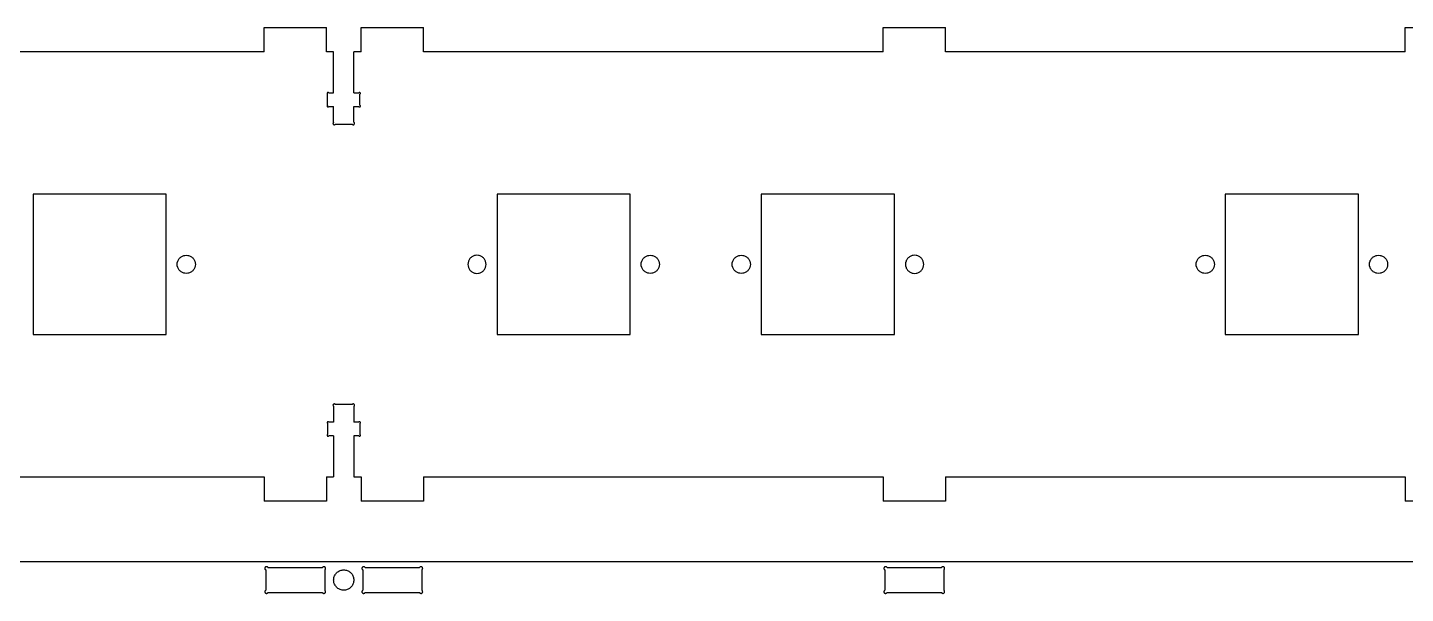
# Model space of a CAD drawing. Extents: x 0 to 1890, y 0 to 1229.
# Drawn here: x 1179.9 to 1406.9, y 369.8 to 463 of the extents above; entities that cross this region are included whole.
import ezdxf

# ---------------------------------------------------------------- set-up
doc = ezdxf.new("R2010")
doc.units = 0
doc.layers.get('0').update_dxf_attribs({"linetype": 'CONTINUOUS'})

msp = doc.modelspace()

# ---------------------------------------------------------------- linework, layer by layer
at = {"color": 7}
for points in [[(1218.866309, 458.99987), (1143.133029, 458.99987), (1143.133029, 462.999869)], [(1218.866309, 462.999869), (1229.133013, 462.999869)], [(1218.866309, 458.99987), (1218.866309, 462.999869)], [(1229.536397, 452.233172), (1230.333004, 452.233172), (1230.333004, 458.99987), (1229.133013, 458.99987), (1229.133013, 462.999869)], [(1234.866294, 462.999869), (1245.132998, 462.999869)], [(1234.866294, 458.99987), (1234.866294, 462.999869)], [(1320.866278, 458.99987), (1245.132998, 458.99987), (1245.132998, 462.999869)], [(1320.866278, 462.999869), (1331.132982, 462.999869)], [(1320.866278, 458.99987), (1320.866278, 462.999869)], [(1406.866262, 458.99987), (1331.132982, 458.99987), (1331.132982, 462.999869)], [(1406.866262, 462.999869), (1417.132965, 462.999869)], [(1406.866262, 458.99987), (1406.866262, 462.999869)], [(1234.866294, 458.99987), (1233.666303, 458.99987)], [(1233.666303, 452.233172), (1233.666303, 458.99987)], [(1229.333012, 450.203257), (1229.333012, 452.029789)], [(1233.666303, 452.233172), (1234.462911, 452.233172)], [(1234.666296, 450.203257), (1234.666296, 452.029789)], [(1229.536397, 449.999875), (1230.333004, 449.999875)], [(1230.333004, 447.403432), (1230.333004, 449.999875)], [(1233.666303, 449.999875), (1234.462911, 449.999875)], [(1233.666303, 447.403432), (1233.666303, 449.999875)], [(1230.63656, 447.099875), (1233.362747, 447.099875)], [(1180.799658, 435.544879), (1180.799658, 412.454883)], [(1202.74967, 435.544879), (1180.799658, 435.544879)], [(1202.74967, 412.454883), (1202.74967, 435.544879)], [(1257.249641, 435.544879), (1257.249641, 412.454883)], [(1279.199653, 435.544879), (1257.249641, 435.544879)], [(1279.199653, 412.454883), (1279.199653, 435.544879)], [(1300.799622, 435.544879), (1300.799622, 412.454883)], [(1322.749634, 435.544879), (1300.799622, 435.544879)], [(1322.749634, 412.454883), (1322.749634, 435.544879)], [(1377.249605, 435.544879), (1377.249605, 412.454883)], [(1399.199618, 435.544879), (1377.249605, 435.544879)], [(1399.199618, 412.454883), (1399.199618, 435.544879)], [(1180.799658, 412.454883), (1202.74967, 412.454883)], [(1257.249641, 412.454883), (1279.199653, 412.454883)], [(1300.799622, 412.454883), (1322.749634, 412.454883)], [(1377.249605, 412.454883), (1399.199618, 412.454883)], [(1230.333004, 400.59633), (1230.333004, 397.999887)], [(1233.362747, 400.899887), (1230.63656, 400.899887)], [(1233.666303, 400.59633), (1233.666303, 397.999887)], [(1229.333012, 397.796505), (1229.333012, 395.969973)], [(1230.333004, 397.999887), (1229.536397, 397.999887)], [(1234.462911, 397.999887), (1233.666303, 397.999887)], [(1234.666296, 397.796505), (1234.666296, 395.969973)], [(1230.333004, 395.76659), (1229.536397, 395.76659)], [(1230.333004, 395.76659), (1230.333004, 388.999892)], [(1234.462911, 395.76659), (1233.666303, 395.76659), (1233.666303, 388.999892), (1234.866294, 388.999892), (1234.866294, 384.999893)], [(1143.133029, 388.999892), (1218.866309, 388.999892), (1218.866309, 384.999893)], [(1229.133013, 388.999892), (1229.133013, 384.999893)], [(1229.133013, 388.999892), (1230.333004, 388.999892)], [(1245.132998, 388.999892), (1245.132998, 384.999893)], [(1245.132998, 388.999892), (1320.866278, 388.999892), (1320.866278, 384.999893)], [(1331.132982, 388.999892), (1331.132982, 384.999893)], [(1331.132982, 388.999892), (1406.866262, 388.999892), (1406.866262, 384.999893)], [(1229.133013, 384.999893), (1218.866309, 384.999893)], [(1245.132998, 384.999893), (1234.866294, 384.999893)], [(1331.132982, 384.999893), (1320.866278, 384.999893)], [(1417.132965, 384.999893), (1406.866262, 384.999893)], [(1889.999473, 374.999895), (949.999738, 374.999895)], [(1219.133009, 373.690131), (1219.133009, 370.309659)], [(1219.509432, 374.066546), (1228.489891, 374.066546)], [(1228.866313, 373.690131), (1228.866313, 370.309659)], [(1235.132994, 373.690131), (1235.132994, 370.309659)], [(1235.509417, 374.066546), (1244.489875, 374.066546)], [(1244.866298, 373.690131), (1244.866298, 370.309659)], [(1321.132978, 373.690131), (1321.132978, 370.309659)], [(1321.5094, 374.066546), (1330.489859, 374.066546)], [(1330.866282, 373.690131), (1330.866282, 370.309659)], [(1219.509432, 369.933247), (1228.489891, 369.933247)], [(1235.509417, 369.933247), (1244.489875, 369.933247)], [(1321.5094, 369.933247), (1330.489859, 369.933247)]]:
    msp.add_lwpolyline(points, dxfattribs=at)
for points in [[(1207.549659, 423.999881)], [(1255.449653, 423.999881)], [(1283.999642, 423.999881)], [(1298.999635, 423.999881)], [(1327.549623, 423.999881)], [(1375.449618, 423.999881)], [(1403.999607, 423.999881)], [(1233.666303, 371.999896)]]:
    msp.add_lwpolyline(points, close=True, dxfattribs=at)
for points, knots in [([(1229.407439, 452.307617), (1229.385626, 452.304806), (1229.342472, 452.299244), (1229.289766, 452.257191), (1229.258884, 452.19853), (1229.256306, 452.132288), (1229.280931, 452.069519), (1229.315526, 452.043128), (1229.333012, 452.029789)], [0, 0, 0, 0, 0.064917, 0.128435, 0.193352, 0.25827, 0.321787, 0.386705, 0.386705, 0.386705, 0.386705]), ([(1229.536397, 452.233172), (1229.52615, 452.24729), (1229.505804, 452.275324), (1229.459241, 452.302205), (1229.424789, 452.305805), (1229.407439, 452.307617)], [0, 0, 0, 0, 0.051963, 0.103181, 0.155144, 0.155144, 0.155144, 0.155144]), ([(1234.591868, 452.307617), (1234.574518, 452.305805), (1234.540066, 452.302205), (1234.493503, 452.275324), (1234.473157, 452.24729), (1234.462911, 452.233172)], [0, 0, 0, 0, 0.051963, 0.103181, 0.155144, 0.155144, 0.155144, 0.155144]), ([(1234.666296, 452.029789), (1234.683782, 452.043128), (1234.718376, 452.069519), (1234.743002, 452.132288), (1234.740423, 452.19853), (1234.709541, 452.257191), (1234.656835, 452.299244), (1234.613681, 452.304806), (1234.591868, 452.307617)], [0, 0, 0, 0, 0.064917, 0.128435, 0.193352, 0.25827, 0.321787, 0.386705, 0.386705, 0.386705, 0.386705]), ([(1229.333012, 450.203257), (1229.316615, 450.190976), (1229.284135, 450.166647), (1229.258701, 450.10937), (1229.256629, 450.047801), (1229.279625, 449.990184), (1229.323324, 449.946485), (1229.380941, 449.92349), (1229.44251, 449.925563), (1229.499787, 449.950997), (1229.524116, 449.983478), (1229.536397, 449.999875)], [0, 0, 0, 0, 0.0606, 0.120047, 0.180647, 0.241247, 0.300694, 0.361294, 0.421894, 0.481341, 0.541941, 0.541941, 0.541941, 0.541941]), ([(1234.462911, 449.999875), (1234.475192, 449.983478), (1234.49952, 449.950997), (1234.556797, 449.925563), (1234.618366, 449.92349), (1234.675983, 449.946485), (1234.719682, 449.990184), (1234.742678, 450.047801), (1234.740607, 450.10937), (1234.715173, 450.166647), (1234.682692, 450.190976), (1234.666296, 450.203257)], [0, 0, 0, 0, 0.0606, 0.120047, 0.180647, 0.241247, 0.300694, 0.361294, 0.421894, 0.481341, 0.541941, 0.541941, 0.541941, 0.541941]), ([(1230.333004, 447.403432), (1230.30853, 447.385102), (1230.260049, 447.348792), (1230.222084, 447.263302), (1230.21899, 447.171405), (1230.253311, 447.085407), (1230.318535, 447.020183), (1230.404534, 446.985861), (1230.49643, 446.988955), (1230.58192, 447.02692), (1230.618231, 447.075402), (1230.63656, 447.099875)], [0, 0, 0, 0, 0.090451, 0.179179, 0.26963, 0.360081, 0.448809, 0.53926, 0.629711, 0.718439, 0.80889, 0.80889, 0.80889, 0.80889]), ([(1233.362747, 447.099875), (1233.381076, 447.075402), (1233.417387, 447.02692), (1233.502877, 446.988955), (1233.594773, 446.985861), (1233.680772, 447.020183), (1233.745996, 447.085407), (1233.780318, 447.171405), (1233.777224, 447.263302), (1233.739259, 447.348792), (1233.690777, 447.385102), (1233.666303, 447.403432)], [0, 0, 0, 0, 0.090451, 0.179179, 0.26963, 0.360081, 0.448809, 0.53926, 0.629711, 0.718439, 0.80889, 0.80889, 0.80889, 0.80889]), ([(1207.54966, 423.999881), (1207.531738, 424.175253), (1207.496149, 424.523487), (1207.220049, 424.983683), (1206.815792, 425.325828), (1206.315195, 425.507289), (1205.784006, 425.507289), (1205.284111, 425.325828), (1204.877055, 424.983683), (1204.611356, 424.523487), (1204.518587, 423.999881), (1204.611357, 423.476275), (1204.877056, 423.016079), (1205.284112, 422.673935), (1205.784007, 422.492473), (1206.315196, 422.492473), (1206.815793, 422.673935), (1207.22005, 423.016079), (1207.49615, 423.476275), (1207.531737, 423.824509), (1207.549659, 423.999881)], [0, 0, 0, 0, 0.523446, 1.039401, 1.562847, 2.086293, 2.602248, 3.125694, 3.64914, 4.165095, 4.688541, 5.211987, 5.727942, 6.251388, 6.774834, 7.290789, 7.814235, 8.337681, 8.853636, 9.377082, 9.377082, 9.377082, 9.377082]), ([(1255.449655, 423.999881), (1255.431732, 424.175253), (1255.396143, 424.523487), (1255.120043, 424.983683), (1254.715786, 425.325828), (1254.21519, 425.507289), (1253.684001, 425.507289), (1253.184106, 425.325828), (1252.777049, 424.983683), (1252.511351, 424.523487), (1252.418582, 423.999881), (1252.511352, 423.476275), (1252.77705, 423.016079), (1253.184107, 422.673935), (1253.684002, 422.492473), (1254.215191, 422.492473), (1254.715787, 422.673935), (1255.120044, 423.016079), (1255.396144, 423.476275), (1255.431732, 423.824509), (1255.449653, 423.999881)], [0, 0, 0, 0, 0.523446, 1.039401, 1.562847, 2.086293, 2.602248, 3.125694, 3.64914, 4.165095, 4.688541, 5.211987, 5.727942, 6.251388, 6.774834, 7.290789, 7.814235, 8.337681, 8.853636, 9.377082, 9.377082, 9.377082, 9.377082]), ([(1283.999643, 423.999881), (1283.981721, 424.175253), (1283.946132, 424.523487), (1283.670032, 424.983683), (1283.265775, 425.325828), (1282.765179, 425.507289), (1282.23399, 425.507289), (1281.734095, 425.325828), (1281.327038, 424.983683), (1281.06134, 424.523487), (1280.968571, 423.999881), (1281.06134, 423.476275), (1281.327039, 423.016079), (1281.734096, 422.673935), (1282.233991, 422.492473), (1282.76518, 422.492473), (1283.265776, 422.673935), (1283.670033, 423.016079), (1283.946133, 423.476275), (1283.98172, 423.824509), (1283.999642, 423.999881)], [0, 0, 0, 0, 0.523446, 1.039401, 1.562847, 2.086293, 2.602248, 3.125694, 3.64914, 4.165095, 4.688541, 5.211987, 5.727942, 6.251388, 6.774834, 7.290789, 7.814235, 8.337681, 8.853636, 9.377082, 9.377082, 9.377082, 9.377082]), ([(1298.999636, 423.999881), (1298.981713, 424.175253), (1298.946124, 424.523487), (1298.670024, 424.983683), (1298.265767, 425.325827), (1297.765171, 425.507289), (1297.233982, 425.507289), (1296.734087, 425.325827), (1296.32703, 424.983683), (1296.061332, 424.523487), (1295.968563, 423.999881), (1296.061333, 423.476275), (1296.327032, 423.016079), (1296.734088, 422.673935), (1297.233983, 422.492473), (1297.765172, 422.492473), (1298.265768, 422.673935), (1298.670025, 423.016079), (1298.946125, 423.476275), (1298.981713, 423.824509), (1298.999635, 423.999881)], [0, 0, 0, 0, 0.523446, 1.039401, 1.562847, 2.086293, 2.602248, 3.125694, 3.64914, 4.165095, 4.688541, 5.211987, 5.727942, 6.251388, 6.774834, 7.290788, 7.814234, 8.33768, 8.853635, 9.377081, 9.377081, 9.377081, 9.377081]), ([(1327.549625, 423.999881), (1327.531702, 424.175253), (1327.496113, 424.523487), (1327.220013, 424.983683), (1326.815756, 425.325828), (1326.31516, 425.507289), (1325.783971, 425.507289), (1325.284076, 425.325828), (1324.877019, 424.983683), (1324.611321, 424.523487), (1324.518552, 423.999881), (1324.611322, 423.476275), (1324.87702, 423.016079), (1325.284077, 422.673935), (1325.783972, 422.492473), (1326.315161, 422.492473), (1326.815757, 422.673935), (1327.220014, 423.016079), (1327.496114, 423.476275), (1327.531702, 423.824509), (1327.549623, 423.999881)], [0, 0, 0, 0, 0.523446, 1.039401, 1.562847, 2.086293, 2.602248, 3.125694, 3.64914, 4.165095, 4.688541, 5.211987, 5.727942, 6.251388, 6.774834, 7.290789, 7.814235, 8.337681, 8.853636, 9.377082, 9.377082, 9.377082, 9.377082]), ([(1375.449619, 423.999881), (1375.431697, 424.175253), (1375.396108, 424.523487), (1375.120008, 424.983683), (1374.715751, 425.325828), (1374.215154, 425.507289), (1373.683965, 425.507289), (1373.18407, 425.325828), (1372.777014, 424.983683), (1372.511315, 424.523487), (1372.418546, 423.999881), (1372.511316, 423.476275), (1372.777015, 423.016079), (1373.184071, 422.673935), (1373.683966, 422.492473), (1374.215155, 422.492473), (1374.715752, 422.673935), (1375.120009, 423.016079), (1375.396109, 423.476275), (1375.431696, 423.824509), (1375.449618, 423.999881)], [0, 0, 0, 0, 0.523446, 1.039401, 1.562847, 2.086293, 2.602248, 3.125694, 3.64914, 4.165095, 4.688541, 5.211987, 5.727942, 6.251388, 6.774834, 7.290789, 7.814235, 8.337681, 8.853636, 9.377082, 9.377082, 9.377082, 9.377082]), ([(1403.999608, 423.999881), (1403.981685, 424.175253), (1403.946097, 424.523487), (1403.669997, 424.983683), (1403.265739, 425.325828), (1402.765143, 425.507289), (1402.233954, 425.507289), (1401.734059, 425.325828), (1401.327002, 424.983683), (1401.061304, 424.523487), (1400.968535, 423.999881), (1401.061305, 423.476275), (1401.327004, 423.016079), (1401.73406, 422.673935), (1402.233955, 422.492473), (1402.765144, 422.492473), (1403.26574, 422.673935), (1403.669998, 423.016079), (1403.946098, 423.476275), (1403.981685, 423.824509), (1403.999607, 423.999881)], [0, 0, 0, 0, 0.523446, 1.039401, 1.562847, 2.086293, 2.602248, 3.125694, 3.64914, 4.165095, 4.688541, 5.211987, 5.727942, 6.251388, 6.774834, 7.290789, 7.814235, 8.337681, 8.853636, 9.377082, 9.377082, 9.377082, 9.377082]), ([(1230.63656, 400.899887), (1230.618231, 400.92436), (1230.58192, 400.972842), (1230.49643, 401.010807), (1230.404534, 401.013901), (1230.318535, 400.979579), (1230.253311, 400.914355), (1230.21899, 400.828357), (1230.222084, 400.73646), (1230.260049, 400.65097), (1230.30853, 400.61466), (1230.333004, 400.59633)], [0, 0, 0, 0, 0.090451, 0.179179, 0.26963, 0.360081, 0.448809, 0.53926, 0.629711, 0.718439, 0.80889, 0.80889, 0.80889, 0.80889]), ([(1233.666303, 400.59633), (1233.690777, 400.61466), (1233.739259, 400.65097), (1233.777224, 400.73646), (1233.780318, 400.828357), (1233.745996, 400.914355), (1233.680772, 400.979579), (1233.594773, 401.013901), (1233.502877, 401.010807), (1233.417387, 400.972842), (1233.381076, 400.92436), (1233.362747, 400.899887)], [0, 0, 0, 0, 0.090451, 0.179179, 0.26963, 0.360081, 0.448809, 0.53926, 0.629711, 0.718439, 0.80889, 0.80889, 0.80889, 0.80889]), ([(1229.536397, 397.999887), (1229.524116, 398.016284), (1229.499787, 398.048765), (1229.44251, 398.0742), (1229.380941, 398.076272), (1229.323324, 398.053277), (1229.279625, 398.009578), (1229.256629, 397.951961), (1229.258701, 397.890392), (1229.284135, 397.833115), (1229.316615, 397.808786), (1229.333012, 397.796505)], [0, 0, 0, 0, 0.0606, 0.120047, 0.180647, 0.241247, 0.300694, 0.361294, 0.421894, 0.481341, 0.541941, 0.541941, 0.541941, 0.541941]), ([(1234.666296, 397.796505), (1234.682692, 397.808786), (1234.715173, 397.833115), (1234.740607, 397.890392), (1234.742678, 397.951961), (1234.719682, 398.009578), (1234.675983, 398.053277), (1234.618366, 398.076272), (1234.556797, 398.0742), (1234.49952, 398.048765), (1234.475192, 398.016284), (1234.462911, 397.999887)], [0, 0, 0, 0, 0.0606, 0.120047, 0.180647, 0.241247, 0.300694, 0.361294, 0.421894, 0.481341, 0.541941, 0.541941, 0.541941, 0.541941]), ([(1229.333012, 395.969973), (1229.315526, 395.956634), (1229.280931, 395.930243), (1229.256306, 395.867474), (1229.258884, 395.801232), (1229.289766, 395.742571), (1229.342472, 395.700518), (1229.385626, 395.694956), (1229.407439, 395.692145)], [0, 0, 0, 0, 0.064917, 0.128435, 0.193352, 0.25827, 0.321787, 0.386705, 0.386705, 0.386705, 0.386705]), ([(1229.407439, 395.692145), (1229.424789, 395.693958), (1229.459241, 395.697557), (1229.505804, 395.724438), (1229.52615, 395.752472), (1229.536397, 395.76659)], [0, 0, 0, 0, 0.051963, 0.103181, 0.155144, 0.155144, 0.155144, 0.155144]), ([(1234.462911, 395.76659), (1234.473157, 395.752472), (1234.493503, 395.724438), (1234.540066, 395.697557), (1234.574518, 395.693958), (1234.591868, 395.692145)], [0, 0, 0, 0, 0.051963, 0.103181, 0.155144, 0.155144, 0.155144, 0.155144]), ([(1234.591868, 395.692145), (1234.613681, 395.694956), (1234.656835, 395.700518), (1234.709541, 395.742571), (1234.740423, 395.801232), (1234.743002, 395.867474), (1234.718376, 395.930243), (1234.683782, 395.956634), (1234.666296, 395.969973)], [0, 0, 0, 0, 0.064917, 0.128435, 0.193352, 0.25827, 0.321787, 0.386705, 0.386705, 0.386705, 0.386705]), ([(1219.509432, 374.066546), (1219.486702, 374.09689), (1219.441675, 374.157002), (1219.33567, 374.204072), (1219.221724, 374.207905), (1219.115091, 374.165347), (1219.034216, 374.084474), (1218.991656, 373.977842), (1218.995487, 373.863895), (1219.042555, 373.757889), (1219.102665, 373.712861), (1219.133009, 373.690131)], [0, 0, 0, 0, 0.112154, 0.222173, 0.334327, 0.44648, 0.5565, 0.668653, 0.780807, 0.890826, 1.00298, 1.00298, 1.00298, 1.00298]), ([(1228.866313, 373.690131), (1228.896657, 373.712861), (1228.956768, 373.757889), (1229.003835, 373.863895), (1229.007666, 373.977842), (1228.965106, 374.084474), (1228.884231, 374.165347), (1228.777598, 374.207905), (1228.663652, 374.204072), (1228.557647, 374.157002), (1228.51262, 374.09689), (1228.489891, 374.066546)], [0, 0, 0, 0, 0.112154, 0.222173, 0.334327, 0.44648, 0.5565, 0.668653, 0.780807, 0.890826, 1.00298, 1.00298, 1.00298, 1.00298]), ([(1233.666303, 371.999896), (1233.64639, 372.194752), (1233.606849, 372.581675), (1233.300074, 373.092999), (1232.850904, 373.473156), (1232.294692, 373.674778), (1231.704488, 373.674778), (1231.149054, 373.473156), (1230.696774, 373.092999), (1230.401556, 372.581675), (1230.298481, 371.999896), (1230.401556, 371.418118), (1230.696774, 370.906793), (1231.149054, 370.526637), (1231.704488, 370.325015), (1232.294692, 370.325015), (1232.850904, 370.526637), (1233.300074, 370.906793), (1233.606849, 371.418118), (1233.64639, 371.805041), (1233.666303, 371.999896)], [0, 0, 0, 0, 0.581601, 1.154878, 1.736479, 2.31808, 2.891357, 3.472958, 4.054559, 4.627836, 5.209437, 5.791038, 6.364316, 6.945917, 7.527517, 8.100795, 8.682396, 9.263997, 9.837274, 10.418875, 10.418875, 10.418875, 10.418875]), ([(1235.509417, 374.066546), (1235.486687, 374.09689), (1235.44166, 374.157002), (1235.335655, 374.204072), (1235.221709, 374.207905), (1235.115076, 374.165347), (1235.034201, 374.084474), (1234.991641, 373.977842), (1234.995472, 373.863895), (1235.042539, 373.757889), (1235.10265, 373.712861), (1235.132994, 373.690131)], [0, 0, 0, 0, 0.112154, 0.222173, 0.334327, 0.44648, 0.5565, 0.668653, 0.780807, 0.890826, 1.00298, 1.00298, 1.00298, 1.00298]), ([(1244.866298, 373.690131), (1244.896642, 373.712861), (1244.956752, 373.757889), (1245.00382, 373.863895), (1245.007651, 373.977842), (1244.965091, 374.084474), (1244.884216, 374.165347), (1244.777583, 374.207905), (1244.663637, 374.204072), (1244.557632, 374.157002), (1244.512605, 374.09689), (1244.489875, 374.066546)], [0, 0, 0, 0, 0.112154, 0.222173, 0.334327, 0.44648, 0.5565, 0.668653, 0.780807, 0.890826, 1.00298, 1.00298, 1.00298, 1.00298]), ([(1321.5094, 374.066546), (1321.486671, 374.09689), (1321.441644, 374.157002), (1321.335639, 374.204072), (1321.221693, 374.207905), (1321.11506, 374.165347), (1321.034185, 374.084474), (1320.991625, 373.977842), (1320.995456, 373.863895), (1321.042523, 373.757889), (1321.102634, 373.712861), (1321.132978, 373.690131)], [0, 0, 0, 0, 0.112154, 0.222173, 0.334327, 0.44648, 0.5565, 0.668653, 0.780807, 0.890826, 1.00298, 1.00298, 1.00298, 1.00298]), ([(1330.866282, 373.690131), (1330.896626, 373.712861), (1330.956736, 373.757889), (1331.003804, 373.863895), (1331.007635, 373.977842), (1330.965075, 374.084474), (1330.8842, 374.165347), (1330.777567, 374.207905), (1330.663621, 374.204072), (1330.557615, 374.157002), (1330.512589, 374.09689), (1330.489859, 374.066546)], [0, 0, 0, 0, 0.112154, 0.222173, 0.334327, 0.44648, 0.5565, 0.668653, 0.780807, 0.890826, 1.00298, 1.00298, 1.00298, 1.00298]), ([(1219.133009, 370.309659), (1219.100648, 370.284971), (1219.036623, 370.236126), (1218.991051, 370.119953), (1218.995829, 369.997353), (1219.052988, 369.888789), (1219.150538, 369.810963), (1219.230408, 369.800672), (1219.270778, 369.795471)], [0, 0, 0, 0, 0.120147, 0.237703, 0.35785, 0.477997, 0.595554, 0.715701, 0.715701, 0.715701, 0.715701]), ([(1228.728518, 369.795471), (1228.76889, 369.800669), (1228.848763, 369.810952), (1228.946323, 369.888774), (1229.003491, 369.99734), (1229.008273, 370.119944), (1228.962703, 370.236123), (1228.898676, 370.28497), (1228.866313, 370.309659)], [0, 0, 0, 0, 0.120151, 0.237712, 0.357863, 0.478015, 0.595575, 0.715727, 0.715727, 0.715727, 0.715727]), ([(1235.132994, 370.309659), (1235.100632, 370.28497), (1235.036604, 370.236123), (1234.991034, 370.119944), (1234.995816, 369.99734), (1235.052984, 369.888774), (1235.150544, 369.810952), (1235.230417, 369.800669), (1235.270789, 369.795471)], [0, 0, 0, 0, 0.120151, 0.237712, 0.357863, 0.478015, 0.595575, 0.715727, 0.715727, 0.715727, 0.715727]), ([(1244.728529, 369.795471), (1244.768899, 369.800672), (1244.848769, 369.810963), (1244.946319, 369.888789), (1245.003478, 369.997353), (1245.008256, 370.119953), (1244.962684, 370.236126), (1244.898659, 370.284971), (1244.866298, 370.309659)], [0, 0, 0, 0, 0.120147, 0.237703, 0.35785, 0.477997, 0.595554, 0.715701, 0.715701, 0.715701, 0.715701]), ([(1321.132978, 370.309659), (1321.100616, 370.284974), (1321.036591, 370.236137), (1320.991021, 370.119907), (1320.995792, 369.997527), (1321.052974, 369.888146), (1321.150443, 369.813327), (1321.262911, 369.788227), (1321.366572, 369.807012), (1321.452794, 369.854855), (1321.490441, 369.906991), (1321.5094, 369.933247)], [0, 0, 0, 0, 0.120147, 0.237703, 0.35785, 0.477997, 0.595554, 0.715701, 0.811865, 0.906653, 1.002817, 1.002817, 1.002817, 1.002817]), ([(1330.489859, 369.933247), (1330.508816, 369.906993), (1330.54646, 369.854861), (1330.632671, 369.807019), (1330.736325, 369.788227), (1330.848796, 369.813317), (1330.946274, 369.888131), (1331.003464, 369.997514), (1331.00824, 370.119899), (1330.962672, 370.236134), (1330.898644, 370.284973), (1330.866282, 370.309659)], [0, 0, 0, 0, 0.096155, 0.190935, 0.28709, 0.407241, 0.524802, 0.644953, 0.765105, 0.882665, 1.002817, 1.002817, 1.002817, 1.002817]), ([(1219.270778, 369.795471), (1219.302887, 369.798827), (1219.366644, 369.805492), (1219.452815, 369.855239), (1219.490469, 369.90712), (1219.509432, 369.933247)], [0, 0, 0, 0, 0.096164, 0.190952, 0.287116, 0.287116, 0.287116, 0.287116]), ([(1228.489891, 369.933247), (1228.508851, 369.907122), (1228.546502, 369.855245), (1228.632661, 369.805499), (1228.696413, 369.79883), (1228.728518, 369.795471)], [0, 0, 0, 0, 0.096155, 0.190935, 0.28709, 0.28709, 0.28709, 0.28709]), ([(1235.270789, 369.795471), (1235.302894, 369.79883), (1235.366646, 369.805499), (1235.452806, 369.855245), (1235.490456, 369.907122), (1235.509417, 369.933247)], [0, 0, 0, 0, 0.096155, 0.190935, 0.28709, 0.28709, 0.28709, 0.28709]), ([(1244.489875, 369.933247), (1244.508838, 369.90712), (1244.546492, 369.855239), (1244.632663, 369.805492), (1244.696421, 369.798827), (1244.728529, 369.795471)], [0, 0, 0, 0, 0.096164, 0.190952, 0.287116, 0.287116, 0.287116, 0.287116])]:
    msp.add_open_spline(points, degree=3, knots=knots, dxfattribs=at)

doc.saveas('drawing.dxf')
